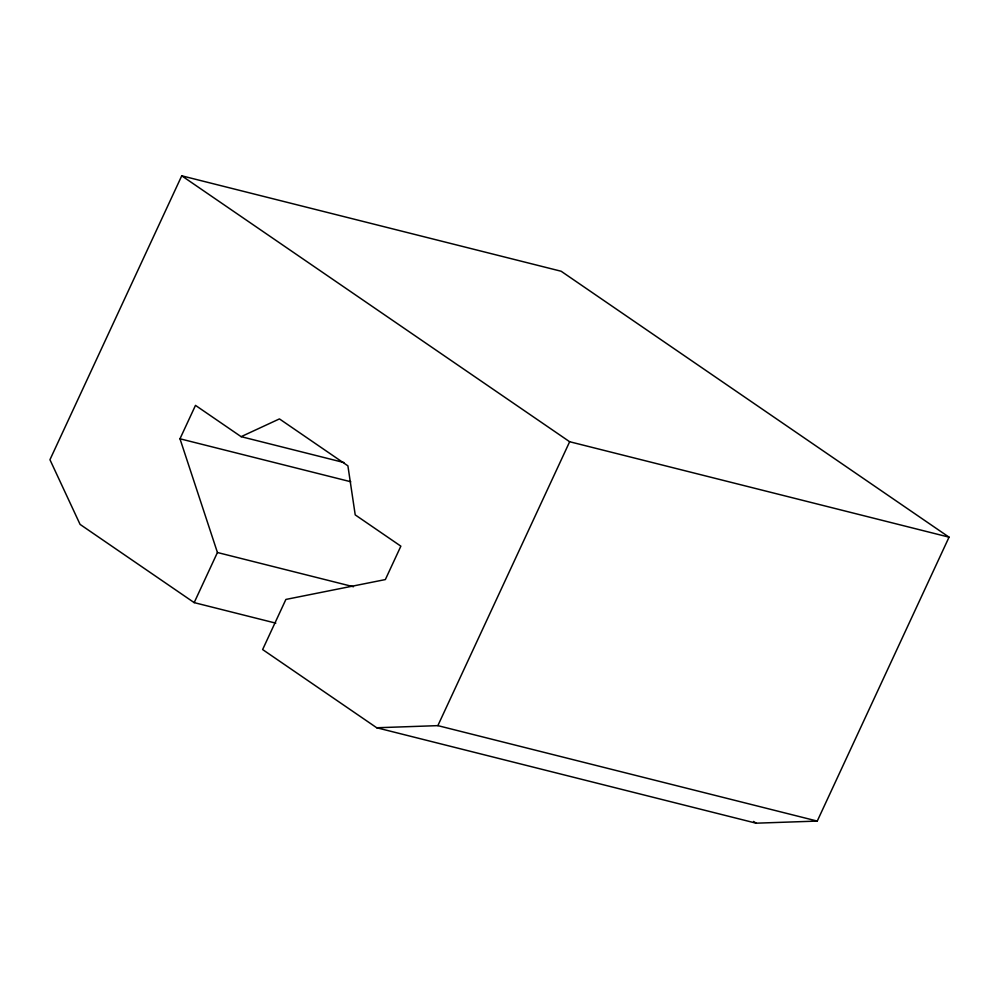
<?xml version="1.0" encoding="UTF-8"?>
<svg xmlns="http://www.w3.org/2000/svg" width="999" height="999" viewBox="0 0 999 999"><rect width="100%" height="100%" fill="white"/><g stroke="black" fill="none" stroke-linecap="round" stroke-linejoin="round"><path stroke-width="1.5" d="M194.181 602.622L217.432 552.509L179.982 438.786L195.492 405.382L241.121 436.663L279.445 418.906L347.902 465.834L355.219 514.885L400.861 546.166L385.352 579.57L285.889 599.437L262.625 649.55L376.723 727.759L756.118 823.188L817.257 821.078L949.05 537.162L561.138 271.241L181.743 175.812L49.95 459.715L80.082 524.4L194.181 602.622L275.799 623.151M376.723 727.759L437.862 725.636L569.655 441.733L949.05 537.162M241.121 436.663L343.906 462.525M179.982 438.786L350.786 481.755M217.432 552.509L353.471 586.738M437.862 725.636L817.257 821.078M181.743 175.812L569.655 441.733M753.558 821.44L756.118 823.188"/></g></svg>
